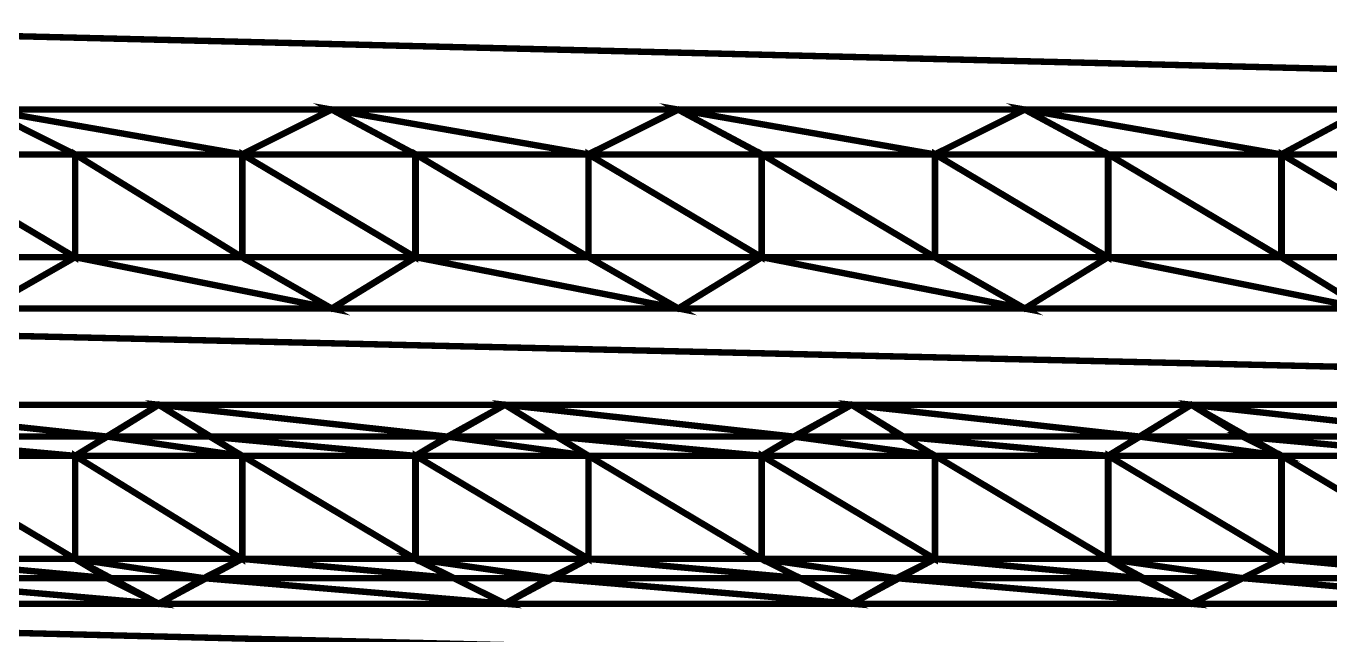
# Model space of a CAD drawing. Header units: metres. Extents: x 3290 to 4536, y 1562 to 1983.
# Drawn here: x 4155 to 4160.35, y 1691.62 to 1694.12 of the extents above; entities that cross this region are included whole.
import ezdxf

# ---------------------------------------------------------------- set-up
doc = ezdxf.new("R2010")
doc.units = ezdxf.units.M
for name, color, linetype in [('C00-00-00-BLACK', 7, 'Continuous'), ('C62-64-65', 252, 'Continuous'), ('C93-95-97', 253, 'Continuous')]:
    doc.layers.add(name, color=color, linetype=linetype)

msp = doc.modelspace()

# ---------------------------------------------------------------- linework, layer by layer
at = {"layer": 'C00-00-00-BLACK', "const_width": 0.0263}
for points in [[(4154.8324, 1693.7727), (4155.2001, 1693.5889)], [(4155.8858, 1693.5889), (4156.2541, 1693.7727)], [(4156.2541, 1693.7727), (4156.597, 1693.5889)], [(4157.3088, 1693.5889), (4157.6765, 1693.7727)], [(4157.6765, 1693.7727), (4158.0193, 1693.5889)], [(4158.7305, 1693.5889), (4159.1, 1693.7727)], [(4159.1, 1693.7727), (4159.4416, 1693.5889)], [(4160.1534, 1693.5889), (4160.495, 1693.7727)], [(4155.2001, 1693.5889), (4155.2001, 1693.1671)], [(4155.8858, 1693.5889), (4155.8858, 1693.1671)], [(4156.597, 1693.5889), (4156.597, 1693.1671)], [(4157.3088, 1693.5889), (4157.3088, 1693.1671)], [(4158.0193, 1693.5889), (4158.0193, 1693.1671)], [(4158.7305, 1693.5889), (4158.7305, 1693.1671)], [(4159.4416, 1693.5889), (4159.4416, 1693.1671)], [(4160.1534, 1693.5889), (4160.1534, 1693.1671)], [(4154.8324, 1692.9566), (4155.2001, 1693.1671)], [(4155.8858, 1693.1671), (4156.2541, 1692.9566)], [(4156.2541, 1692.9566), (4156.597, 1693.1671)], [(4157.3088, 1693.1671), (4157.6765, 1692.9566)], [(4157.6765, 1692.9566), (4158.0193, 1693.1671)], [(4158.7305, 1693.1671), (4159.1, 1692.9566)], [(4159.1, 1692.9566), (4159.4416, 1693.1671)], [(4160.1534, 1693.1671), (4160.495, 1692.9566)], [(4155.2001, 1692.3522), (4155.5436, 1692.5616)], [(4155.5436, 1692.5616), (4155.8858, 1692.3522)], [(4156.597, 1692.3522), (4156.9653, 1692.5616)], [(4156.9653, 1692.5616), (4157.3088, 1692.3522)], [(4158.0193, 1692.3522), (4158.3889, 1692.5616)], [(4158.3889, 1692.5616), (4158.7305, 1692.3522)], [(4159.4416, 1692.3522), (4159.7839, 1692.5616)], [(4159.7839, 1692.5616), (4160.1534, 1692.3522)], [(4155.2001, 1692.3522), (4155.2001, 1691.9293)], [(4155.8858, 1692.3522), (4155.8858, 1691.9293)], [(4156.597, 1692.3522), (4156.597, 1691.9293)], [(4157.3088, 1692.3522), (4157.3088, 1691.9293)], [(4158.0193, 1692.3522), (4158.0193, 1691.9293)], [(4158.7305, 1692.3522), (4158.7305, 1691.9293)], [(4159.4416, 1692.3522), (4159.4416, 1691.9293)], [(4160.1534, 1692.3522), (4160.1534, 1691.9293)], [(4155.2001, 1691.9293), (4155.5436, 1691.7454)], [(4155.5436, 1691.7454), (4155.8858, 1691.9293)], [(4156.597, 1691.9293), (4156.9653, 1691.7454)], [(4156.9653, 1691.7454), (4157.3088, 1691.9293)], [(4158.0193, 1691.9293), (4158.3889, 1691.7454)], [(4158.3889, 1691.7454), (4158.7305, 1691.9293)], [(4159.4416, 1691.9293), (4159.7839, 1691.7454)], [(4159.7839, 1691.7454), (4160.1534, 1691.9293)]]:
    msp.add_lwpolyline(points, dxfattribs=at)
at = {"layer": 'C62-64-65', "const_width": 0.0263}
for points in [[(4154.8324, 1693.7727), (4155.2001, 1693.5889), (4154.4889, 1693.5889), (4154.8324, 1693.7727)], [(4156.2541, 1693.7727), (4156.597, 1693.5889), (4155.8858, 1693.5889), (4156.2541, 1693.7727)], [(4157.6765, 1693.7727), (4158.0193, 1693.5889), (4157.3088, 1693.5889), (4157.6765, 1693.7727)], [(4159.1, 1693.7727), (4159.4416, 1693.5889), (4158.7305, 1693.5889), (4159.1, 1693.7727)], [(4160.495, 1693.7727), (4160.8646, 1693.5889), (4160.1534, 1693.5889), (4160.495, 1693.7727)], [(4155.2001, 1693.5889), (4154.4902, 1693.5889), (4155.2001, 1693.1671), (4155.2001, 1693.5889)], [(4154.4902, 1693.5889), (4155.2001, 1693.1671), (4154.4902, 1693.1671), (4154.4902, 1693.5889)], [(4156.597, 1693.5889), (4155.8871, 1693.5889), (4156.597, 1693.1671), (4156.597, 1693.5889)], [(4155.8871, 1693.5889), (4156.597, 1693.1671), (4155.8871, 1693.1671), (4155.8871, 1693.5889)], [(4158.0193, 1693.5889), (4157.3088, 1693.5889), (4158.0193, 1693.1671), (4158.0193, 1693.5889)], [(4157.3088, 1693.5889), (4158.0193, 1693.1671), (4157.3088, 1693.1671), (4157.3088, 1693.5889)], [(4159.4416, 1693.5889), (4158.7323, 1693.5889), (4159.4416, 1693.1671), (4159.4416, 1693.5889)], [(4158.7323, 1693.5889), (4159.4416, 1693.1671), (4158.7323, 1693.1671), (4158.7323, 1693.5889)], [(4160.8646, 1693.5889), (4160.1553, 1693.5889), (4160.8646, 1693.1671), (4160.8646, 1693.5889)], [(4160.1553, 1693.5889), (4160.8646, 1693.1671), (4160.1553, 1693.1671), (4160.1553, 1693.5889)], [(4154.4889, 1693.1671), (4155.2001, 1693.1671), (4154.8324, 1692.9566), (4154.4889, 1693.1671)], [(4155.8858, 1693.1671), (4156.597, 1693.1671), (4156.2541, 1692.9566), (4155.8858, 1693.1671)], [(4157.3088, 1693.1671), (4158.0193, 1693.1671), (4157.6765, 1692.9566), (4157.3088, 1693.1671)], [(4158.7305, 1693.1671), (4159.4416, 1693.1671), (4159.1, 1692.9566), (4158.7305, 1693.1671)], [(4160.1534, 1693.1671), (4160.8646, 1693.1671), (4160.495, 1692.9566), (4160.1534, 1693.1671)], [(4155.5436, 1692.5616), (4155.7541, 1692.4311), (4155.3324, 1692.4311), (4155.5436, 1692.5616)], [(4156.9653, 1692.5616), (4157.1777, 1692.4311), (4156.7293, 1692.4311), (4156.9653, 1692.5616)], [(4158.3889, 1692.5616), (4158.5982, 1692.4311), (4158.1516, 1692.4311), (4158.3889, 1692.5616)], [(4159.7839, 1692.5616), (4159.995, 1692.4311), (4159.5733, 1692.4311), (4159.7839, 1692.5616)], [(4155.7541, 1692.4311), (4155.3324, 1692.4311), (4155.8858, 1692.3522), (4155.7541, 1692.4311)], [(4155.3324, 1692.4311), (4155.8858, 1692.3522), (4155.2001, 1692.3522), (4155.3324, 1692.4311)], [(4157.1777, 1692.4311), (4156.7299, 1692.4311), (4157.3088, 1692.3522), (4157.1777, 1692.4311)], [(4156.7299, 1692.4311), (4157.3088, 1692.3522), (4156.597, 1692.3522), (4156.7299, 1692.4311)], [(4158.5982, 1692.4311), (4158.1516, 1692.4311), (4158.7305, 1692.3522), (4158.5982, 1692.4311)], [(4158.1516, 1692.4311), (4158.7305, 1692.3522), (4158.0193, 1692.3522), (4158.1516, 1692.4311)], [(4159.995, 1692.4311), (4159.5733, 1692.4311), (4160.1534, 1692.3522), (4159.995, 1692.4311)], [(4159.5733, 1692.4311), (4160.1534, 1692.3522), (4159.4416, 1692.3522), (4159.5733, 1692.4311)], [(4155.8858, 1692.3522), (4155.2001, 1692.3522), (4155.8858, 1691.9293), (4155.8858, 1692.3522)], [(4155.2001, 1692.3522), (4155.8858, 1691.9293), (4155.2001, 1691.9293), (4155.2001, 1692.3522)], [(4157.3088, 1692.3522), (4156.5988, 1692.3522), (4157.3088, 1691.9293), (4157.3088, 1692.3522)], [(4156.5988, 1692.3522), (4157.3088, 1691.9293), (4156.5988, 1691.9293), (4156.5988, 1692.3522)], [(4158.7305, 1692.3522), (4158.0206, 1692.3522), (4158.7305, 1691.9293), (4158.7305, 1692.3522)], [(4158.0206, 1692.3522), (4158.7305, 1691.9293), (4158.0206, 1691.9293), (4158.0206, 1692.3522)], [(4160.1534, 1692.3522), (4159.4435, 1692.3522), (4160.1534, 1691.9293), (4160.1534, 1692.3522)], [(4159.4435, 1692.3522), (4160.1534, 1691.9293), (4159.4435, 1691.9293), (4159.4435, 1692.3522)], [(4155.8858, 1691.9293), (4155.2001, 1691.9293), (4155.7281, 1691.8504), (4155.8858, 1691.9293)], [(4155.2001, 1691.9293), (4155.7281, 1691.8504), (4155.3324, 1691.8504), (4155.2001, 1691.9293)], [(4157.3088, 1691.9293), (4156.597, 1691.9293), (4157.151, 1691.8504), (4157.3088, 1691.9293)], [(4156.597, 1691.9293), (4157.151, 1691.8504), (4156.7566, 1691.8504), (4156.597, 1691.9293)], [(4158.7305, 1691.9293), (4158.0193, 1691.9293), (4158.5727, 1691.8504), (4158.7305, 1691.9293)], [(4158.0193, 1691.9293), (4158.5727, 1691.8504), (4158.1783, 1691.8504), (4158.0193, 1691.9293)], [(4160.1534, 1691.9293), (4159.4416, 1691.9293), (4159.995, 1691.8504), (4160.1534, 1691.9293)], [(4159.4416, 1691.9293), (4159.995, 1691.8504), (4159.5733, 1691.8504), (4159.4416, 1691.9293)], [(4155.3324, 1691.8504), (4155.7281, 1691.8504), (4155.5436, 1691.7454), (4155.3324, 1691.8504)], [(4156.7547, 1691.8504), (4157.1491, 1691.8504), (4156.9653, 1691.7454), (4156.7547, 1691.8504)], [(4158.1783, 1691.8504), (4158.5727, 1691.8504), (4158.3889, 1691.7454), (4158.1783, 1691.8504)], [(4159.5733, 1691.8504), (4159.995, 1691.8504), (4159.7839, 1691.7454), (4159.5733, 1691.8504)]]:
    msp.add_lwpolyline(points, close=True, dxfattribs=at)
at = {"layer": 'C62-64-65'}
for points in [[(4154.8324, 1693.7727), (4155.2001, 1693.5889), (4154.4889, 1693.5889), (4154.8324, 1693.7727)], [(4156.2541, 1693.7727), (4156.597, 1693.5889), (4155.8858, 1693.5889), (4156.2541, 1693.7727)], [(4157.6765, 1693.7727), (4158.0193, 1693.5889), (4157.3088, 1693.5889), (4157.6765, 1693.7727)], [(4159.1, 1693.7727), (4159.4416, 1693.5889), (4158.7305, 1693.5889), (4159.1, 1693.7727)], [(4160.495, 1693.7727), (4160.8646, 1693.5889), (4160.1534, 1693.5889), (4160.495, 1693.7727)], [(4155.2001, 1693.5889), (4154.4902, 1693.5889), (4155.2001, 1693.1671), (4155.2001, 1693.5889)], [(4154.4902, 1693.5889), (4155.2001, 1693.1671), (4154.4902, 1693.1671), (4154.4902, 1693.5889)], [(4156.597, 1693.5889), (4155.8871, 1693.5889), (4156.597, 1693.1671), (4156.597, 1693.5889)], [(4155.8871, 1693.5889), (4156.597, 1693.1671), (4155.8871, 1693.1671), (4155.8871, 1693.5889)], [(4158.0193, 1693.5889), (4157.3088, 1693.5889), (4158.0193, 1693.1671), (4158.0193, 1693.5889)], [(4157.3088, 1693.5889), (4158.0193, 1693.1671), (4157.3088, 1693.1671), (4157.3088, 1693.5889)], [(4159.4416, 1693.5889), (4158.7323, 1693.5889), (4159.4416, 1693.1671), (4159.4416, 1693.5889)], [(4158.7323, 1693.5889), (4159.4416, 1693.1671), (4158.7323, 1693.1671), (4158.7323, 1693.5889)], [(4160.8646, 1693.5889), (4160.1553, 1693.5889), (4160.8646, 1693.1671), (4160.8646, 1693.5889)], [(4160.1553, 1693.5889), (4160.8646, 1693.1671), (4160.1553, 1693.1671), (4160.1553, 1693.5889)], [(4154.4889, 1693.1671), (4155.2001, 1693.1671), (4154.8324, 1692.9566), (4154.4889, 1693.1671)], [(4155.8858, 1693.1671), (4156.597, 1693.1671), (4156.2541, 1692.9566), (4155.8858, 1693.1671)], [(4157.3088, 1693.1671), (4158.0193, 1693.1671), (4157.6765, 1692.9566), (4157.3088, 1693.1671)], [(4158.7305, 1693.1671), (4159.4416, 1693.1671), (4159.1, 1692.9566), (4158.7305, 1693.1671)], [(4160.1534, 1693.1671), (4160.8646, 1693.1671), (4160.495, 1692.9566), (4160.1534, 1693.1671)], [(4155.5436, 1692.5616), (4155.7541, 1692.4311), (4155.3324, 1692.4311), (4155.5436, 1692.5616)], [(4156.9653, 1692.5616), (4157.1777, 1692.4311), (4156.7293, 1692.4311), (4156.9653, 1692.5616)], [(4158.3889, 1692.5616), (4158.5982, 1692.4311), (4158.1516, 1692.4311), (4158.3889, 1692.5616)], [(4159.7839, 1692.5616), (4159.995, 1692.4311), (4159.5733, 1692.4311), (4159.7839, 1692.5616)], [(4155.3324, 1692.4311), (4155.8858, 1692.3522), (4155.2001, 1692.3522), (4155.3324, 1692.4311)], [(4155.7541, 1692.4311), (4155.3324, 1692.4311), (4155.8858, 1692.3522), (4155.7541, 1692.4311)], [(4156.7299, 1692.4311), (4157.3088, 1692.3522), (4156.597, 1692.3522), (4156.7299, 1692.4311)], [(4157.1777, 1692.4311), (4156.7299, 1692.4311), (4157.3088, 1692.3522), (4157.1777, 1692.4311)], [(4158.1516, 1692.4311), (4158.7305, 1692.3522), (4158.0193, 1692.3522), (4158.1516, 1692.4311)], [(4158.5982, 1692.4311), (4158.1516, 1692.4311), (4158.7305, 1692.3522), (4158.5982, 1692.4311)], [(4159.5733, 1692.4311), (4160.1534, 1692.3522), (4159.4416, 1692.3522), (4159.5733, 1692.4311)], [(4159.995, 1692.4311), (4159.5733, 1692.4311), (4160.1534, 1692.3522), (4159.995, 1692.4311)], [(4155.8858, 1692.3522), (4155.2001, 1692.3522), (4155.8858, 1691.9293), (4155.8858, 1692.3522)], [(4155.2001, 1692.3522), (4155.8858, 1691.9293), (4155.2001, 1691.9293), (4155.2001, 1692.3522)], [(4157.3088, 1692.3522), (4156.5988, 1692.3522), (4157.3088, 1691.9293), (4157.3088, 1692.3522)], [(4156.5988, 1692.3522), (4157.3088, 1691.9293), (4156.5988, 1691.9293), (4156.5988, 1692.3522)], [(4158.7305, 1692.3522), (4158.0206, 1692.3522), (4158.7305, 1691.9293), (4158.7305, 1692.3522)], [(4158.0206, 1692.3522), (4158.7305, 1691.9293), (4158.0206, 1691.9293), (4158.0206, 1692.3522)], [(4160.1534, 1692.3522), (4159.4435, 1692.3522), (4160.1534, 1691.9293), (4160.1534, 1692.3522)], [(4159.4435, 1692.3522), (4160.1534, 1691.9293), (4159.4435, 1691.9293), (4159.4435, 1692.3522)], [(4155.8858, 1691.9293), (4155.2001, 1691.9293), (4155.7281, 1691.8504), (4155.8858, 1691.9293)], [(4155.2001, 1691.9293), (4155.7281, 1691.8504), (4155.3324, 1691.8504), (4155.2001, 1691.9293)], [(4157.3088, 1691.9293), (4156.597, 1691.9293), (4157.151, 1691.8504), (4157.3088, 1691.9293)], [(4156.597, 1691.9293), (4157.151, 1691.8504), (4156.7566, 1691.8504), (4156.597, 1691.9293)], [(4158.7305, 1691.9293), (4158.0193, 1691.9293), (4158.5727, 1691.8504), (4158.7305, 1691.9293)], [(4158.0193, 1691.9293), (4158.5727, 1691.8504), (4158.1783, 1691.8504), (4158.0193, 1691.9293)], [(4160.1534, 1691.9293), (4159.4416, 1691.9293), (4159.995, 1691.8504), (4160.1534, 1691.9293)], [(4159.4416, 1691.9293), (4159.995, 1691.8504), (4159.5733, 1691.8504), (4159.4416, 1691.9293)], [(4155.3324, 1691.8504), (4155.7281, 1691.8504), (4155.5436, 1691.7454), (4155.3324, 1691.8504)], [(4156.7547, 1691.8504), (4157.1491, 1691.8504), (4156.9653, 1691.7454), (4156.7547, 1691.8504)], [(4158.1783, 1691.8504), (4158.5727, 1691.8504), (4158.3889, 1691.7454), (4158.1783, 1691.8504)], [(4159.5733, 1691.8504), (4159.995, 1691.8504), (4159.7839, 1691.7454), (4159.5733, 1691.8504)]]:
    msp.add_lwpolyline(points, close=True, dxfattribs=at)
at = {"layer": 'C93-95-97', "const_width": 0.0263}
for points in [[(4150.1172, 1694.1938), (4167.108, 1693.7727), (4150.1172, 1693.7727), (4150.1172, 1694.1938)], [(4167.108, 1694.1938), (4150.1172, 1694.1938), (4167.108, 1693.7727), (4167.108, 1694.1938)], [(4156.2541, 1693.7727), (4154.8324, 1693.7727), (4155.8858, 1693.5889), (4156.2541, 1693.7727)], [(4154.8324, 1693.7727), (4155.8858, 1693.5889), (4155.2001, 1693.5889), (4154.8324, 1693.7727)], [(4157.6765, 1693.7727), (4156.2541, 1693.7727), (4157.3069, 1693.5889), (4157.6765, 1693.7727)], [(4156.2541, 1693.7727), (4157.3069, 1693.5889), (4156.597, 1693.5889), (4156.2541, 1693.7727)], [(4159.1, 1693.7727), (4157.6765, 1693.7727), (4158.7305, 1693.5889), (4159.1, 1693.7727)], [(4157.6765, 1693.7727), (4158.7305, 1693.5889), (4158.0206, 1693.5889), (4157.6765, 1693.7727)], [(4160.495, 1693.7727), (4159.1, 1693.7727), (4160.1534, 1693.5889), (4160.495, 1693.7727)], [(4159.1, 1693.7727), (4160.1534, 1693.5889), (4159.4416, 1693.5889), (4159.1, 1693.7727)], [(4161.9186, 1693.7727), (4160.495, 1693.7727), (4161.5751, 1693.5889), (4161.9186, 1693.7727)], [(4155.8858, 1693.5889), (4155.2001, 1693.5889), (4155.8858, 1693.1671), (4155.8858, 1693.5889)], [(4155.2001, 1693.5889), (4155.8858, 1693.1671), (4155.2001, 1693.1671), (4155.2001, 1693.5889)], [(4157.3088, 1693.5889), (4156.5988, 1693.5889), (4157.3088, 1693.1671), (4157.3088, 1693.5889)], [(4156.5988, 1693.5889), (4157.3088, 1693.1671), (4156.5988, 1693.1671), (4156.5988, 1693.5889)], [(4158.7305, 1693.5889), (4158.0206, 1693.5889), (4158.7305, 1693.1671), (4158.7305, 1693.5889)], [(4158.0206, 1693.5889), (4158.7305, 1693.1671), (4158.0206, 1693.1671), (4158.0206, 1693.5889)], [(4160.1534, 1693.5889), (4159.4435, 1693.5889), (4160.1534, 1693.1671), (4160.1534, 1693.5889)], [(4159.4435, 1693.5889), (4160.1534, 1693.1671), (4159.4435, 1693.1671), (4159.4435, 1693.5889)], [(4155.2001, 1693.1671), (4156.2541, 1692.9566), (4154.8324, 1692.9566), (4155.2001, 1693.1671)], [(4155.8858, 1693.1671), (4155.2001, 1693.1671), (4156.2541, 1692.9566), (4155.8858, 1693.1671)], [(4156.5988, 1693.1671), (4157.6783, 1692.9566), (4156.256, 1692.9566), (4156.5988, 1693.1671)], [(4157.3088, 1693.1671), (4156.5988, 1693.1671), (4157.6783, 1692.9566), (4157.3088, 1693.1671)], [(4158.0206, 1693.1671), (4159.1, 1692.9566), (4157.6765, 1692.9566), (4158.0206, 1693.1671)], [(4158.7305, 1693.1671), (4158.0206, 1693.1671), (4159.1, 1692.9566), (4158.7305, 1693.1671)], [(4159.4416, 1693.1671), (4160.495, 1692.9566), (4159.1, 1692.9566), (4159.4416, 1693.1671)], [(4160.1534, 1693.1671), (4159.4416, 1693.1671), (4160.495, 1692.9566), (4160.1534, 1693.1671)], [(4150.1172, 1692.9566), (4167.108, 1692.5616), (4150.1172, 1692.5616), (4150.1172, 1692.9566)], [(4167.108, 1692.9566), (4150.1172, 1692.9566), (4167.108, 1692.5616), (4167.108, 1692.9566)], [(4155.5436, 1692.5616), (4154.1206, 1692.5616), (4155.333, 1692.4311), (4155.5436, 1692.5616)], [(4154.1206, 1692.5616), (4155.333, 1692.4311), (4154.3324, 1692.4311), (4154.1206, 1692.5616)], [(4156.9653, 1692.5616), (4155.5436, 1692.5616), (4156.7293, 1692.4311), (4156.9653, 1692.5616)], [(4155.5436, 1692.5616), (4156.7293, 1692.4311), (4155.7541, 1692.4311), (4155.5436, 1692.5616)], [(4158.3889, 1692.5616), (4156.9672, 1692.5616), (4158.1516, 1692.4311), (4158.3889, 1692.5616)], [(4156.9672, 1692.5616), (4158.1516, 1692.4311), (4157.1777, 1692.4311), (4156.9672, 1692.5616)], [(4159.7839, 1692.5616), (4158.3889, 1692.5616), (4159.5733, 1692.4311), (4159.7839, 1692.5616)], [(4158.3889, 1692.5616), (4159.5733, 1692.4311), (4158.5982, 1692.4311), (4158.3889, 1692.5616)], [(4161.2074, 1692.5616), (4159.7857, 1692.5616), (4160.9702, 1692.4311), (4161.2074, 1692.5616)], [(4159.7857, 1692.5616), (4160.9702, 1692.4311), (4159.995, 1692.4311), (4159.7857, 1692.5616)], [(4155.3324, 1692.4311), (4154.3312, 1692.4311), (4155.2001, 1692.3522), (4155.3324, 1692.4311)], [(4154.3312, 1692.4311), (4155.2001, 1692.3522), (4154.4889, 1692.3522), (4154.3312, 1692.4311)], [(4156.7293, 1692.4311), (4155.7541, 1692.4311), (4156.597, 1692.3522), (4156.7293, 1692.4311)], [(4155.7541, 1692.4311), (4156.597, 1692.3522), (4155.8858, 1692.3522), (4155.7541, 1692.4311)], [(4158.1516, 1692.4311), (4157.1777, 1692.4311), (4158.0206, 1692.3522), (4158.1516, 1692.4311)], [(4157.1777, 1692.4311), (4158.0206, 1692.3522), (4157.3088, 1692.3522), (4157.1777, 1692.4311)], [(4159.5733, 1692.4311), (4158.5982, 1692.4311), (4159.4416, 1692.3522), (4159.5733, 1692.4311)], [(4158.5982, 1692.4311), (4159.4416, 1692.3522), (4158.7305, 1692.3522), (4158.5982, 1692.4311)], [(4160.9702, 1692.4311), (4159.995, 1692.4311), (4160.8646, 1692.3522), (4160.9702, 1692.4311)], [(4159.995, 1692.4311), (4160.8646, 1692.3522), (4160.1534, 1692.3522), (4159.995, 1692.4311)], [(4155.2001, 1692.3522), (4154.4902, 1692.3522), (4155.2001, 1691.9293), (4155.2001, 1692.3522)], [(4154.4902, 1692.3522), (4155.2001, 1691.9293), (4154.4902, 1691.9293), (4154.4902, 1692.3522)], [(4156.597, 1692.3522), (4155.8871, 1692.3522), (4156.597, 1691.9293), (4156.597, 1692.3522)], [(4155.8871, 1692.3522), (4156.597, 1691.9293), (4155.8871, 1691.9293), (4155.8871, 1692.3522)], [(4158.0193, 1692.3522), (4157.3088, 1692.3522), (4158.0193, 1691.9293), (4158.0193, 1692.3522)], [(4157.3088, 1692.3522), (4158.0193, 1691.9293), (4157.3088, 1691.9293), (4157.3088, 1692.3522)], [(4159.4416, 1692.3522), (4158.7323, 1692.3522), (4159.4416, 1691.9293), (4159.4416, 1692.3522)], [(4158.7323, 1692.3522), (4159.4416, 1691.9293), (4158.7323, 1691.9293), (4158.7323, 1692.3522)], [(4160.8646, 1692.3522), (4160.1553, 1692.3522), (4160.8646, 1691.9293), (4160.8646, 1692.3522)], [(4160.1553, 1692.3522), (4160.8646, 1691.9293), (4160.1553, 1691.9293), (4160.1553, 1692.3522)], [(4155.2001, 1691.9293), (4154.4889, 1691.9293), (4155.3324, 1691.8504), (4155.2001, 1691.9293)], [(4154.4889, 1691.9293), (4155.3324, 1691.8504), (4154.3312, 1691.8504), (4154.4889, 1691.9293)], [(4156.597, 1691.9293), (4155.8858, 1691.9293), (4156.7547, 1691.8504), (4156.597, 1691.9293)], [(4155.8858, 1691.9293), (4156.7547, 1691.8504), (4155.7281, 1691.8504), (4155.8858, 1691.9293)], [(4158.0193, 1691.9293), (4157.3088, 1691.9293), (4158.1783, 1691.8504), (4158.0193, 1691.9293)], [(4157.3088, 1691.9293), (4158.1783, 1691.8504), (4157.1491, 1691.8504), (4157.3088, 1691.9293)], [(4159.4416, 1691.9293), (4158.7305, 1691.9293), (4159.5733, 1691.8504), (4159.4416, 1691.9293)], [(4158.7305, 1691.9293), (4159.5733, 1691.8504), (4158.5727, 1691.8504), (4158.7305, 1691.9293)], [(4160.8646, 1691.9293), (4160.1534, 1691.9293), (4160.9963, 1691.8504), (4160.8646, 1691.9293)], [(4160.1534, 1691.9293), (4160.9963, 1691.8504), (4159.995, 1691.8504), (4160.1534, 1691.9293)], [(4155.3324, 1691.8504), (4154.3312, 1691.8504), (4155.5417, 1691.7454), (4155.3324, 1691.8504)], [(4154.3312, 1691.8504), (4155.5417, 1691.7454), (4154.1206, 1691.7454), (4154.3312, 1691.8504)], [(4156.7547, 1691.8504), (4155.7281, 1691.8504), (4156.9672, 1691.7454), (4156.7547, 1691.8504)], [(4155.7281, 1691.8504), (4156.9672, 1691.7454), (4155.5436, 1691.7454), (4155.7281, 1691.8504)], [(4158.1783, 1691.8504), (4157.151, 1691.8504), (4158.3907, 1691.7454), (4158.1783, 1691.8504)], [(4157.151, 1691.8504), (4158.3907, 1691.7454), (4156.9672, 1691.7454), (4157.151, 1691.8504)], [(4159.5733, 1691.8504), (4158.5727, 1691.8504), (4159.7839, 1691.7454), (4159.5733, 1691.8504)], [(4158.5727, 1691.8504), (4159.7839, 1691.7454), (4158.3889, 1691.7454), (4158.5727, 1691.8504)], [(4160.9963, 1691.8504), (4159.995, 1691.8504), (4161.2074, 1691.7454), (4160.9963, 1691.8504)], [(4159.995, 1691.8504), (4161.2074, 1691.7454), (4159.7857, 1691.7454), (4159.995, 1691.8504)], [(4150.1172, 1691.7454), (4167.108, 1691.3249), (4150.1172, 1691.3249), (4150.1172, 1691.7454)], [(4167.108, 1691.7454), (4150.1172, 1691.7454), (4167.108, 1691.3249), (4167.108, 1691.7454)]]:
    msp.add_lwpolyline(points, close=True, dxfattribs=at)
at = {"layer": 'C93-95-97'}
for points in [[(4167.108, 1694.1938), (4150.1172, 1694.1938), (4167.108, 1693.7727), (4167.108, 1694.1938)], [(4150.1172, 1694.1938), (4167.108, 1693.7727), (4150.1172, 1693.7727), (4150.1172, 1694.1938)], [(4156.2541, 1693.7727), (4154.8324, 1693.7727), (4155.8858, 1693.5889), (4156.2541, 1693.7727)], [(4154.8324, 1693.7727), (4155.8858, 1693.5889), (4155.2001, 1693.5889), (4154.8324, 1693.7727)], [(4157.6765, 1693.7727), (4156.2541, 1693.7727), (4157.3069, 1693.5889), (4157.6765, 1693.7727)], [(4156.2541, 1693.7727), (4157.3069, 1693.5889), (4156.597, 1693.5889), (4156.2541, 1693.7727)], [(4159.1, 1693.7727), (4157.6765, 1693.7727), (4158.7305, 1693.5889), (4159.1, 1693.7727)], [(4157.6765, 1693.7727), (4158.7305, 1693.5889), (4158.0206, 1693.5889), (4157.6765, 1693.7727)], [(4160.495, 1693.7727), (4159.1, 1693.7727), (4160.1534, 1693.5889), (4160.495, 1693.7727)], [(4159.1, 1693.7727), (4160.1534, 1693.5889), (4159.4416, 1693.5889), (4159.1, 1693.7727)], [(4155.8858, 1693.5889), (4155.2001, 1693.5889), (4155.8858, 1693.1671), (4155.8858, 1693.5889)], [(4155.2001, 1693.5889), (4155.8858, 1693.1671), (4155.2001, 1693.1671), (4155.2001, 1693.5889)], [(4157.3088, 1693.5889), (4156.5988, 1693.5889), (4157.3088, 1693.1671), (4157.3088, 1693.5889)], [(4156.5988, 1693.5889), (4157.3088, 1693.1671), (4156.5988, 1693.1671), (4156.5988, 1693.5889)], [(4158.7305, 1693.5889), (4158.0206, 1693.5889), (4158.7305, 1693.1671), (4158.7305, 1693.5889)], [(4158.0206, 1693.5889), (4158.7305, 1693.1671), (4158.0206, 1693.1671), (4158.0206, 1693.5889)], [(4160.1534, 1693.5889), (4159.4435, 1693.5889), (4160.1534, 1693.1671), (4160.1534, 1693.5889)], [(4159.4435, 1693.5889), (4160.1534, 1693.1671), (4159.4435, 1693.1671), (4159.4435, 1693.5889)], [(4155.2001, 1693.1671), (4156.2541, 1692.9566), (4154.8324, 1692.9566), (4155.2001, 1693.1671)], [(4155.8858, 1693.1671), (4155.2001, 1693.1671), (4156.2541, 1692.9566), (4155.8858, 1693.1671)], [(4156.5988, 1693.1671), (4157.6783, 1692.9566), (4156.256, 1692.9566), (4156.5988, 1693.1671)], [(4157.3088, 1693.1671), (4156.5988, 1693.1671), (4157.6783, 1692.9566), (4157.3088, 1693.1671)], [(4158.0206, 1693.1671), (4159.1, 1692.9566), (4157.6765, 1692.9566), (4158.0206, 1693.1671)], [(4158.7305, 1693.1671), (4158.0206, 1693.1671), (4159.1, 1692.9566), (4158.7305, 1693.1671)], [(4159.4416, 1693.1671), (4160.495, 1692.9566), (4159.1, 1692.9566), (4159.4416, 1693.1671)], [(4160.1534, 1693.1671), (4159.4416, 1693.1671), (4160.495, 1692.9566), (4160.1534, 1693.1671)], [(4167.108, 1692.9566), (4150.1172, 1692.9566), (4167.108, 1692.5616), (4167.108, 1692.9566)], [(4150.1172, 1692.9566), (4167.108, 1692.5616), (4150.1172, 1692.5616), (4150.1172, 1692.9566)], [(4155.5436, 1692.5616), (4154.1206, 1692.5616), (4155.333, 1692.4311), (4155.5436, 1692.5616)], [(4154.1206, 1692.5616), (4155.333, 1692.4311), (4154.3324, 1692.4311), (4154.1206, 1692.5616)], [(4156.9653, 1692.5616), (4155.5436, 1692.5616), (4156.7293, 1692.4311), (4156.9653, 1692.5616)], [(4155.5436, 1692.5616), (4156.7293, 1692.4311), (4155.7541, 1692.4311), (4155.5436, 1692.5616)], [(4158.3889, 1692.5616), (4156.9672, 1692.5616), (4158.1516, 1692.4311), (4158.3889, 1692.5616)], [(4156.9672, 1692.5616), (4158.1516, 1692.4311), (4157.1777, 1692.4311), (4156.9672, 1692.5616)], [(4159.7839, 1692.5616), (4158.3889, 1692.5616), (4159.5733, 1692.4311), (4159.7839, 1692.5616)], [(4158.3889, 1692.5616), (4159.5733, 1692.4311), (4158.5982, 1692.4311), (4158.3889, 1692.5616)], [(4161.2074, 1692.5616), (4159.7857, 1692.5616), (4160.9702, 1692.4311), (4161.2074, 1692.5616)], [(4159.7857, 1692.5616), (4160.9702, 1692.4311), (4159.995, 1692.4311), (4159.7857, 1692.5616)], [(4155.3324, 1692.4311), (4154.3312, 1692.4311), (4155.2001, 1692.3522), (4155.3324, 1692.4311)], [(4154.3312, 1692.4311), (4155.2001, 1692.3522), (4154.4889, 1692.3522), (4154.3312, 1692.4311)], [(4156.7293, 1692.4311), (4155.7541, 1692.4311), (4156.597, 1692.3522), (4156.7293, 1692.4311)], [(4155.7541, 1692.4311), (4156.597, 1692.3522), (4155.8858, 1692.3522), (4155.7541, 1692.4311)], [(4158.1516, 1692.4311), (4157.1777, 1692.4311), (4158.0206, 1692.3522), (4158.1516, 1692.4311)], [(4157.1777, 1692.4311), (4158.0206, 1692.3522), (4157.3088, 1692.3522), (4157.1777, 1692.4311)], [(4159.5733, 1692.4311), (4158.5982, 1692.4311), (4159.4416, 1692.3522), (4159.5733, 1692.4311)], [(4158.5982, 1692.4311), (4159.4416, 1692.3522), (4158.7305, 1692.3522), (4158.5982, 1692.4311)], [(4160.9702, 1692.4311), (4159.995, 1692.4311), (4160.8646, 1692.3522), (4160.9702, 1692.4311)], [(4159.995, 1692.4311), (4160.8646, 1692.3522), (4160.1534, 1692.3522), (4159.995, 1692.4311)], [(4155.2001, 1692.3522), (4154.4902, 1692.3522), (4155.2001, 1691.9293), (4155.2001, 1692.3522)], [(4154.4902, 1692.3522), (4155.2001, 1691.9293), (4154.4902, 1691.9293), (4154.4902, 1692.3522)], [(4156.597, 1692.3522), (4155.8871, 1692.3522), (4156.597, 1691.9293), (4156.597, 1692.3522)], [(4155.8871, 1692.3522), (4156.597, 1691.9293), (4155.8871, 1691.9293), (4155.8871, 1692.3522)], [(4158.0193, 1692.3522), (4157.3088, 1692.3522), (4158.0193, 1691.9293), (4158.0193, 1692.3522)], [(4157.3088, 1692.3522), (4158.0193, 1691.9293), (4157.3088, 1691.9293), (4157.3088, 1692.3522)], [(4159.4416, 1692.3522), (4158.7323, 1692.3522), (4159.4416, 1691.9293), (4159.4416, 1692.3522)], [(4158.7323, 1692.3522), (4159.4416, 1691.9293), (4158.7323, 1691.9293), (4158.7323, 1692.3522)], [(4160.8646, 1692.3522), (4160.1553, 1692.3522), (4160.8646, 1691.9293), (4160.8646, 1692.3522)], [(4160.1553, 1692.3522), (4160.8646, 1691.9293), (4160.1553, 1691.9293), (4160.1553, 1692.3522)], [(4154.4889, 1691.9293), (4155.3324, 1691.8504), (4154.3312, 1691.8504), (4154.4889, 1691.9293)], [(4155.2001, 1691.9293), (4154.4889, 1691.9293), (4155.3324, 1691.8504), (4155.2001, 1691.9293)], [(4155.8858, 1691.9293), (4156.7547, 1691.8504), (4155.7281, 1691.8504), (4155.8858, 1691.9293)], [(4156.597, 1691.9293), (4155.8858, 1691.9293), (4156.7547, 1691.8504), (4156.597, 1691.9293)], [(4157.3088, 1691.9293), (4158.1783, 1691.8504), (4157.1491, 1691.8504), (4157.3088, 1691.9293)], [(4158.0193, 1691.9293), (4157.3088, 1691.9293), (4158.1783, 1691.8504), (4158.0193, 1691.9293)], [(4158.7305, 1691.9293), (4159.5733, 1691.8504), (4158.5727, 1691.8504), (4158.7305, 1691.9293)], [(4159.4416, 1691.9293), (4158.7305, 1691.9293), (4159.5733, 1691.8504), (4159.4416, 1691.9293)], [(4160.1534, 1691.9293), (4160.9963, 1691.8504), (4159.995, 1691.8504), (4160.1534, 1691.9293)], [(4160.8646, 1691.9293), (4160.1534, 1691.9293), (4160.9963, 1691.8504), (4160.8646, 1691.9293)], [(4154.3312, 1691.8504), (4155.5417, 1691.7454), (4154.1206, 1691.7454), (4154.3312, 1691.8504)], [(4155.3324, 1691.8504), (4154.3312, 1691.8504), (4155.5417, 1691.7454), (4155.3324, 1691.8504)], [(4155.7281, 1691.8504), (4156.9672, 1691.7454), (4155.5436, 1691.7454), (4155.7281, 1691.8504)], [(4156.7547, 1691.8504), (4155.7281, 1691.8504), (4156.9672, 1691.7454), (4156.7547, 1691.8504)], [(4157.151, 1691.8504), (4158.3907, 1691.7454), (4156.9672, 1691.7454), (4157.151, 1691.8504)], [(4158.1783, 1691.8504), (4157.151, 1691.8504), (4158.3907, 1691.7454), (4158.1783, 1691.8504)], [(4158.5727, 1691.8504), (4159.7839, 1691.7454), (4158.3889, 1691.7454), (4158.5727, 1691.8504)], [(4159.5733, 1691.8504), (4158.5727, 1691.8504), (4159.7839, 1691.7454), (4159.5733, 1691.8504)], [(4159.995, 1691.8504), (4161.2074, 1691.7454), (4159.7857, 1691.7454), (4159.995, 1691.8504)], [(4160.9963, 1691.8504), (4159.995, 1691.8504), (4161.2074, 1691.7454), (4160.9963, 1691.8504)], [(4167.108, 1691.7454), (4150.1172, 1691.7454), (4167.108, 1691.3249), (4167.108, 1691.7454)], [(4150.1172, 1691.7454), (4167.108, 1691.3249), (4150.1172, 1691.3249), (4150.1172, 1691.7454)]]:
    msp.add_lwpolyline(points, close=True, dxfattribs=at)

doc.saveas('drawing.dxf')
